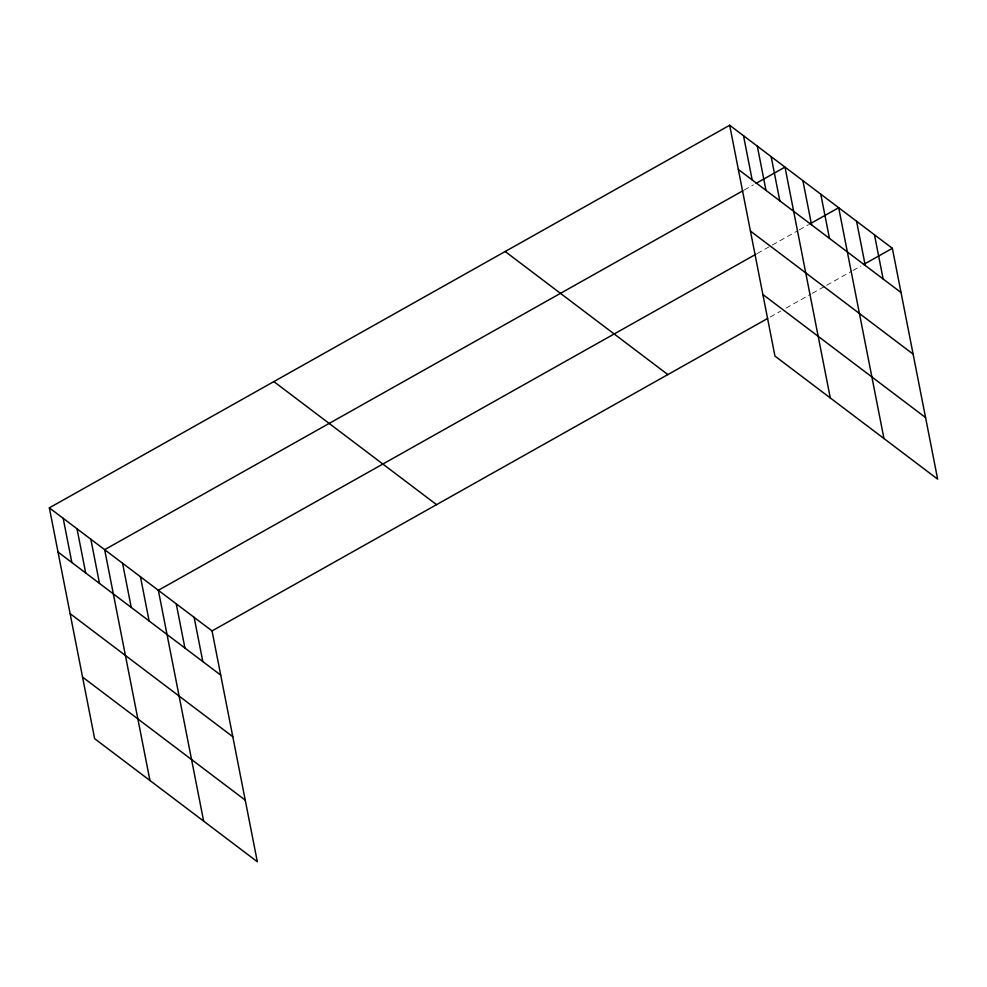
<?xml version="1.0" encoding="UTF-8"?>
<svg xmlns="http://www.w3.org/2000/svg" width="987" height="987" viewBox="0 0 987 987"><rect width="100%" height="100%" fill="white"/><g stroke="black" fill="none" stroke-linecap="round" stroke-linejoin="round"><path stroke-width="0.74" stroke-dasharray="4.93 3.7" d="M744.284 189.997L753.476 184.828M757.276 253.486L797.977 230.6M799.285 229.86L808.476 224.703M770.267 316.987L780.766 311.09M786.022 308.129L810.969 294.101M812.276 293.361L825.403 285.983M826.724 285.243L851.658 271.215M852.978 270.475L860.849 266.046"/><path stroke-width="1.48" d="M49.35 507.849L212.045 630.915L257.323 861.737L94.641 738.671L49.35 507.849L729.677 125.263L892.359 248.329L937.65 479.151L774.955 356.085L729.677 125.263M742.977 190.725L104.659 549.685L149.95 780.52M756.104 183.348L784.986 167.099L830.277 397.934M755.968 254.227L158.352 590.3L203.643 821.122M809.796 223.963L838.679 207.714L883.957 438.549M212.045 630.915L767.639 318.468M863.477 264.565L892.359 248.329M738.35 169.468L901.032 292.534M750.428 231.057L913.123 354.111M762.877 294.508L925.572 417.563M505.171 251.512L667.854 374.579M273.855 381.599L436.55 504.653M58.023 552.054L220.706 675.108M70.102 613.63L232.796 736.697M82.55 677.082L245.245 800.149M874.47 234.795L883.143 278.988M856.568 221.248L865.241 265.454M820.777 194.18L829.45 238.385M802.887 180.646L811.561 224.839M771.155 156.649L779.829 200.842M757.325 146.187L765.998 190.38M743.507 135.725L752.18 179.93M194.143 617.368L202.816 661.574M176.254 603.834L184.914 648.04M140.45 576.766L149.123 620.959M122.561 563.219L131.234 607.424M90.841 539.223L99.502 583.428M77.011 528.761L85.684 572.966M63.18 518.311L71.854 562.504"/></g></svg>
